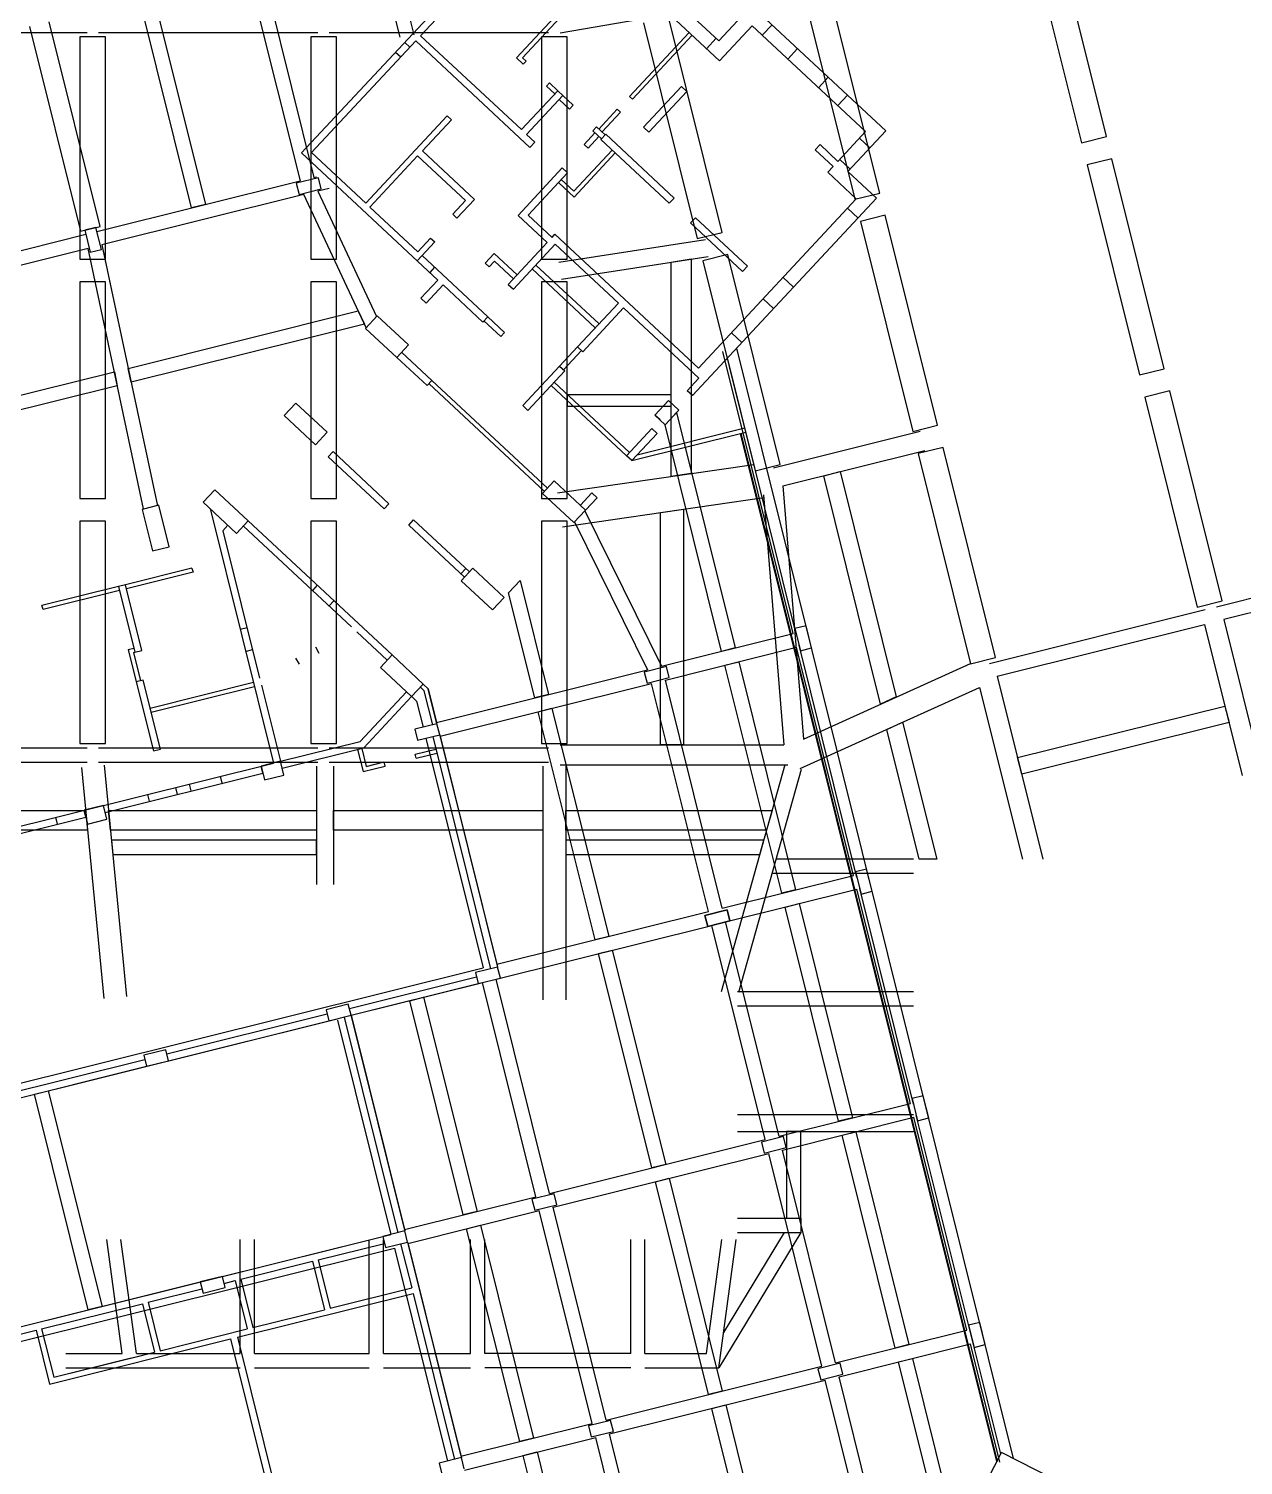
# Model space of a CAD drawing. Header units: metres. Extents: x -681087 to 1033303, y 74272 to 2630761.
# Drawn here: x 146396 to 189023, y 2254584 to 2305004 of the extents above; entities that cross this region are included whole.
import ezdxf

# ---------------------------------------------------------------- set-up
doc = ezdxf.new("R2010")
doc.units = ezdxf.units.M
for name, color, linetype in [('SKELETON_CLEAN', 7, 'Continuous'), ('SKELETON_ISOLATED', 1, 'Continuous'), ('SKELETON_ORIGINAL', 8, 'Continuous')]:
    doc.layers.add(name, color=color, linetype=linetype)

msp = doc.modelspace()

# ---------------------------------------------------------------- linework, layer by layer
at = {"layer": 'SKELETON_CLEAN'}
for p, q in [((164175, 2309441), (155971, 2300643)), ((160150, 2304758), (164017, 2308905)), ((184220, 2301219), (182334, 2308788)), ((159027, 2308323), (159908, 2304791)), ((181461, 2308570), (183347, 2301002)), ((158542, 2308202), (159415, 2304703)), ((167081, 2307880), (170621, 2304579)), ((154554, 2307207), (156405, 2299784)), ((154069, 2307086), (155920, 2299664)), ((163510, 2303977), (166204, 2306866)), ((163722, 2303984), (166313, 2306763)), ((167106, 2307173), (170645, 2303872)), ((176264, 2299235), (174378, 2306804)), ((150746, 2306258), (152597, 2298835)), ((173504, 2306586), (175391, 2299018)), ((152111, 2298714), (150261, 2306137)), ((171766, 2305808), (170621, 2304579)), ((176476, 2301415), (171766, 2305808)), ((148897, 2298067), (147107, 2305247)), ((167974, 2305207), (169860, 2297639)), ((170733, 2297857), (168847, 2305425)), ((146428, 2305078), (148218, 2297898)), ((149093, 2304716), (148193, 2304716)), ((148193, 2304716), (148193, 2296916)), ((149093, 2296916), (149093, 2304716)), ((157193, 2304716), (156293, 2304716)), ((156293, 2304716), (156293, 2296916)), ((157193, 2296916), (157193, 2304716)), ((160150, 2304758), (163686, 2301461)), ((165293, 2304716), (164393, 2304716)), ((164393, 2304716), (164393, 2296916)), ((165293, 2296916), (165293, 2304716)), ((167477, 2302629), (169570, 2304875)), ((167586, 2302527), (169680, 2304772)), ((170645, 2303872), (171791, 2305101)), ((171791, 2305101), (175770, 2301391)), ((156324, 2300655), (159979, 2304575)), ((159979, 2304575), (163987, 2300838)), ((163510, 2303977), (163747, 2303755)), ((163722, 2303984), (163850, 2303865)), ((163850, 2303865), (163747, 2303755)), ((163686, 2301461), (164961, 2302828)), ((164669, 2303101), (164567, 2302991)), ((164567, 2302991), (164859, 2302718)), ((164669, 2303101), (164961, 2302828)), ((164961, 2302828), (165144, 2302658)), ((169308, 2302973), (167978, 2301547)), ((168161, 2301376), (169491, 2302802)), ((169491, 2302802), (169308, 2302973)), ((163869, 2301290), (165144, 2302658)), ((165377, 2302181), (165015, 2302519)), ((165506, 2302320), (165144, 2302658)), ((165377, 2302181), (165506, 2302320)), ((166406, 2301481), (167054, 2302176)), ((167163, 2302074), (167054, 2302176)), ((167586, 2302527), (167477, 2302629)), ((161083, 2301946), (158225, 2298882)), ((160213, 2300720), (161229, 2301810)), ((161229, 2301810), (161083, 2301946)), ((166516, 2301379), (167163, 2302074)), ((163869, 2301290), (164158, 2301021)), ((165887, 2300940), (166269, 2301349)), ((166026, 2300810), (166408, 2301220)), ((166196, 2301417), (166325, 2301556)), ((166496, 2301138), (166196, 2301417)), ((166625, 2301277), (166325, 2301556)), ((166646, 2301299), (166475, 2301116)), ((169045, 2299062), (166646, 2301299)), ((167978, 2301547), (168161, 2301376)), ((174798, 2300349), (175770, 2301391)), ((175147, 2299989), (176476, 2301415)), ((183347, 2301002), (184220, 2301219)), ((156324, 2300655), (158225, 2298882)), ((160213, 2300720), (162042, 2299015)), ((163987, 2300838), (164158, 2301021)), ((166870, 2300747), (165527, 2299307)), ((165887, 2300940), (166026, 2300810)), ((166475, 2301116), (168874, 2298879)), ((173998, 2300752), (174169, 2300935)), ((173998, 2300752), (174627, 2300166)), ((174169, 2300935), (174798, 2300349)), ((155971, 2300643), (160754, 2296183)), ((158372, 2298746), (160043, 2300537)), ((160043, 2300537), (161725, 2298969)), ((166980, 2300645), (165534, 2299095)), ((174440, 2299965), (174627, 2300166)), ((184415, 2300443), (183541, 2300226)), ((183541, 2300226), (185379, 2292851)), ((186252, 2293069), (184415, 2300443)), ((148788, 2297885), (155920, 2299664)), ((156563, 2299772), (155786, 2299579)), ((156405, 2299784), (156499, 2299808)), ((156659, 2299384), (156563, 2299772)), ((163568, 2298453), (165123, 2300120)), ((163922, 2298465), (165306, 2299950)), ((165088, 2299716), (165527, 2299307)), ((165306, 2299950), (165123, 2300120)), ((174440, 2299965), (175442, 2299030)), ((175147, 2299989), (176148, 2299055)), ((156046, 2299180), (148963, 2297414)), ((155786, 2299579), (155883, 2299191)), ((155883, 2299191), (156659, 2299384)), ((158237, 2294510), (156046, 2299180)), ((156935, 2299401), (156540, 2299303)), ((156540, 2299303), (158605, 2294904)), ((164985, 2299606), (165534, 2299095)), ((175391, 2299018), (176264, 2299235)), ((152597, 2298835), (152111, 2298714)), ((158372, 2298746), (160054, 2297177)), ((161725, 2298969), (161278, 2298490)), ((162042, 2299015), (161424, 2298353)), ((168874, 2298879), (169045, 2299062)), ((169904, 2293092), (175442, 2299030)), ((170167, 2292641), (176148, 2299055)), ((161278, 2298490), (161424, 2298353)), ((164592, 2297498), (163568, 2298453)), ((164763, 2297681), (163922, 2298465)), ((169623, 2298187), (169794, 2298370)), ((171452, 2296482), (169623, 2298187)), ((169794, 2298370), (171622, 2296665)), ((176458, 2298459), (175585, 2298242)), ((175585, 2298242), (177423, 2290867)), ((178296, 2291085), (176458, 2298459)), ((148218, 2297898), (148897, 2298067)), ((148752, 2298031), (148364, 2297934)), ((148364, 2297934), (148557, 2297158)), ((148945, 2297255), (148752, 2298031)), ((160501, 2297656), (160054, 2297177)), ((160501, 2297656), (160647, 2297520)), ((164763, 2297681), (164865, 2297791)), ((169904, 2293092), (164865, 2297791)), ((169860, 2297639), (170733, 2297857)), ((148477, 2297293), (141098, 2295453)), ((150427, 2288151), (148477, 2297293)), ((148557, 2297158), (148945, 2297255)), ((148963, 2297414), (150916, 2288256)), ((160647, 2297520), (160030, 2296858)), ((164592, 2297498), (163221, 2296028)), ((163404, 2295858), (164877, 2297437)), ((164877, 2297437), (167090, 2295374)), ((148193, 2296916), (149093, 2296916)), ((156293, 2296916), (157193, 2296916)), ((160200, 2297041), (162504, 2294892)), ((162731, 2297115), (162417, 2296778)), ((162556, 2296649), (162417, 2296778)), ((162740, 2296846), (162556, 2296649)), ((162731, 2297115), (163535, 2296365)), ((162740, 2296846), (163405, 2296226)), ((164393, 2296916), (165293, 2296916)), ((168943, 2296814), (169643, 2296922)), ((168943, 2289289), (168943, 2296814)), ((169643, 2296922), (169643, 2289391)), ((170928, 2297081), (170054, 2296863)), ((170054, 2296863), (171892, 2289488)), ((172765, 2289706), (170928, 2297081)), ((171622, 2296665), (171452, 2296482)), ((149093, 2296116), (148193, 2296116)), ((148193, 2296116), (148193, 2288516)), ((149093, 2288516), (149093, 2296116)), ((157193, 2296116), (156293, 2296116)), ((156293, 2296116), (156293, 2288516)), ((157193, 2288516), (157193, 2296116)), ((160160, 2295546), (160754, 2296183)), ((165293, 2296116), (164393, 2296116)), ((164393, 2296116), (164393, 2288516)), ((165293, 2288516), (165293, 2296116)), ((160937, 2296012), (160343, 2295376)), ((162333, 2294709), (160937, 2296012)), ((163221, 2296028), (163404, 2295858)), ((160160, 2295546), (160343, 2295376)), ((165657, 2293838), (167090, 2295374)), ((167272, 2295204), (165840, 2293668)), ((167272, 2295204), (169916, 2292738)), ((149886, 2293083), (157962, 2295097)), ((158178, 2294636), (149991, 2292594)), ((157962, 2295097), (158178, 2294636)), ((158625, 2294927), (158216, 2294488)), ((159722, 2293904), (158625, 2294927)), ((162504, 2294892), (162333, 2294709)), ((162374, 2294753), (162963, 2294204)), ((162504, 2294892), (163093, 2294343)), ((158216, 2294488), (159313, 2293465)), ((162963, 2294204), (163093, 2294343)), ((159313, 2293465), (159722, 2293904)), ((160544, 2292659), (159484, 2293648)), ((165030, 2293166), (165657, 2293838)), ((165840, 2293668), (165657, 2293838)), ((173227, 2283779), (170759, 2293675)), ((159313, 2293465), (160374, 2292476)), ((163734, 2291776), (165030, 2293166)), ((165030, 2293166), (165213, 2292995)), ((142169, 2291159), (149401, 2292962)), ((149401, 2292962), (149505, 2292473)), ((149991, 2292594), (149886, 2293083)), ((160374, 2292476), (160544, 2292659)), ((160544, 2292659), (164603, 2288874)), ((165213, 2292995), (163917, 2291606)), ((169916, 2292738), (169507, 2292300)), ((170167, 2292641), (169690, 2292129)), ((185379, 2292851), (186252, 2293069)), ((149505, 2292473), (142290, 2290674)), ((164735, 2292483), (167379, 2290018)), ((165293, 2292154), (165293, 2291754)), ((168943, 2292154), (165293, 2292154)), ((168943, 2291754), (168943, 2292154)), ((169690, 2292129), (169507, 2292300)), ((186446, 2292293), (185573, 2292075)), ((188284, 2284918), (186446, 2292293)), ((155768, 2291862), (155359, 2291423)), ((156865, 2290839), (155768, 2291862)), ((163917, 2291606), (163734, 2291776)), ((165293, 2291754), (168943, 2291754)), ((168847, 2291958), (168369, 2291446)), ((169213, 2291617), (168847, 2291958)), ((185573, 2292075), (187410, 2284700)), ((155359, 2291423), (156456, 2290400)), ((168552, 2291276), (168369, 2291446)), ((168369, 2291446), (168735, 2291105)), ((170709, 2283151), (168728, 2291097)), ((169134, 2291533), (171194, 2283272)), ((177423, 2290867), (178296, 2291085)), ((156456, 2290400), (156865, 2290839)), ((168266, 2290969), (167379, 2290018)), ((167562, 2289847), (171568, 2290846)), ((168449, 2290798), (167562, 2289847)), ((168266, 2290969), (168449, 2290798)), ((156909, 2289978), (157080, 2290160)), ((157080, 2290160), (159040, 2288333)), ((172862, 2288957), (177847, 2290200)), ((178490, 2290309), (177616, 2290091)), ((177616, 2290091), (179454, 2282717)), ((180327, 2282934), (178490, 2290309)), ((158869, 2288150), (156909, 2289978)), ((167562, 2289847), (167379, 2290018)), ((171892, 2289488), (172765, 2289706)), ((164842, 2289130), (164433, 2288691)), ((165939, 2288107), (164842, 2289130)), ((169643, 2289391), (168943, 2289289)), ((174296, 2289315), (174878, 2289460)), ((176290, 2281298), (174296, 2289315)), ((174878, 2289460), (176845, 2281549)), ((152931, 2288820), (152522, 2288381)), ((154101, 2287729), (152931, 2288820)), ((164433, 2288691), (165530, 2287668)), ((166162, 2288712), (165756, 2288277)), ((166345, 2288542), (166162, 2288712)), ((172185, 2288649), (172899, 2279866)), ((172862, 2288957), (173585, 2280074)), ((148193, 2288516), (149093, 2288516)), ((150962, 2288276), (150380, 2288131)), ((150380, 2288131), (150743, 2286675)), ((151325, 2286821), (150962, 2288276)), ((152522, 2288381), (153692, 2287290)), ((152759, 2288160), (154985, 2279230)), ((156293, 2288516), (157193, 2288516)), ((159040, 2288333), (158869, 2288150)), ((164393, 2288516), (165293, 2288516)), ((165530, 2287668), (165939, 2288107)), ((165917, 2288083), (168610, 2282628)), ((166345, 2288542), (165939, 2288107)), ((168571, 2288023), (169372, 2288139)), ((169372, 2288139), (169371, 2279866)), ((149093, 2287716), (148193, 2287716)), ((148193, 2287716), (148193, 2279916)), ((149093, 2279916), (149093, 2287716)), ((153386, 2287575), (153210, 2287386)), ((153692, 2287290), (154101, 2287729)), ((154101, 2287729), (159147, 2283023)), ((157193, 2287716), (156293, 2287716)), ((156293, 2287716), (156293, 2279916)), ((157193, 2279916), (157193, 2287716)), ((159734, 2287582), (159905, 2287765)), ((161694, 2285754), (159734, 2287582)), ((159905, 2287765), (161865, 2285937)), ((165293, 2287716), (164393, 2287716)), ((164393, 2287716), (164393, 2279916)), ((165293, 2279916), (165293, 2287716)), ((165552, 2287692), (168114, 2282504)), ((168571, 2279866), (168571, 2288023)), ((153210, 2287386), (154500, 2282211)), ((150743, 2286675), (151325, 2286821)), ((152125, 2286072), (149792, 2285490)), ((152125, 2286072), (152162, 2285926)), ((161984, 2286065), (161575, 2285626)), ((163081, 2285042), (161984, 2286065)), ((195767, 2286114), (188345, 2284264)), ((152162, 2285926), (149828, 2285344)), ((161575, 2285626), (162672, 2284603)), ((163235, 2285207), (163641, 2285643)), ((163641, 2285643), (164640, 2281638)), ((149549, 2285429), (146861, 2284759)), ((149585, 2285284), (146898, 2284614)), ((149792, 2285490), (149549, 2285429)), ((149549, 2285429), (150125, 2283120)), ((150367, 2283181), (149792, 2285490)), ((162672, 2284603), (163081, 2285042)), ((164155, 2281517), (163235, 2285207)), ((146898, 2284614), (146861, 2284759)), ((187410, 2284700), (188284, 2284918)), ((173676, 2284045), (173288, 2283948)), ((173869, 2283269), (173676, 2284045)), ((180388, 2282280), (187666, 2284094)), ((187666, 2284094), (188988, 2278790)), ((188345, 2284264), (189667, 2278959)), ((168610, 2282628), (173227, 2283779)), ((173288, 2283948), (173481, 2283172)), ((149885, 2283215), (150089, 2283266)), ((149885, 2283215), (150168, 2282080)), ((150067, 2283106), (150125, 2283120)), ((150067, 2283106), (150313, 2282116)), ((150125, 2283120), (150367, 2283181)), ((159147, 2283023), (158738, 2282584)), ((160244, 2282000), (159147, 2283023)), ((168739, 2282144), (173348, 2283293)), ((171194, 2283272), (170709, 2283151)), ((175344, 2275289), (173348, 2283293)), ((173481, 2283172), (173869, 2283269)), ((158738, 2282584), (159835, 2281561)), ((160710, 2280658), (168114, 2282504)), ((168776, 2282617), (167999, 2282424)), ((168872, 2282229), (168776, 2282617)), ((170830, 2282666), (171315, 2282787)), ((172826, 2274661), (170830, 2282666)), ((171315, 2282787), (173311, 2274782)), ((173585, 2280074), (179451, 2282728)), ((179454, 2282717), (180327, 2282934)), ((150410, 2282140), (150168, 2282080)), ((150168, 2282080), (150773, 2279654)), ((151015, 2279714), (150410, 2282140)), ((159835, 2281561), (160244, 2282000)), ((160244, 2282000), (160415, 2281840)), ((160831, 2280173), (168254, 2282023)), ((167999, 2282424), (168096, 2282036)), ((168096, 2282036), (168872, 2282229)), ((170250, 2274018), (168254, 2282023)), ((170735, 2274139), (168739, 2282144)), ((180388, 2282280), (181990, 2275854)), ((154562, 2281960), (155228, 2279291)), ((159652, 2281732), (158027, 2279989)), ((159835, 2281561), (158160, 2279764)), ((159836, 2281561), (160010, 2281398)), ((160142, 2281890), (160280, 2281761)), ((160577, 2280573), (160280, 2281761)), ((160415, 2281840), (160710, 2280658)), ((160722, 2280609), (160415, 2281840)), ((164640, 2281638), (164155, 2281517)), ((173470, 2279034), (179766, 2281883)), ((176845, 2281549), (176290, 2281298)), ((179766, 2281883), (181269, 2275854)), ((160010, 2281398), (160237, 2280488)), ((164276, 2281032), (164761, 2281152)), ((166271, 2273027), (164276, 2281032)), ((164761, 2281152), (166757, 2273148)), ((181101, 2279421), (188380, 2281232)), ((188380, 2281232), (188525, 2280649)), ((160722, 2280609), (159946, 2280416)), ((160819, 2280221), (160722, 2280609)), ((176510, 2280410), (177066, 2280661)), ((177066, 2280661), (178262, 2275854)), ((188525, 2280649), (181246, 2278839)), ((155228, 2279291), (158027, 2279989)), ((159946, 2280416), (160043, 2280028)), ((160043, 2280028), (160819, 2280221)), ((160334, 2280100), (162342, 2272047)), ((177643, 2275854), (176510, 2280410)), ((148193, 2279916), (149093, 2279916)), ((150773, 2279654), (151015, 2279714)), ((155288, 2279048), (158160, 2279764)), ((156293, 2279916), (157193, 2279916)), ((157939, 2279709), (158133, 2278933)), ((158085, 2279746), (158242, 2279114)), ((159960, 2279543), (160685, 2279723)), ((159996, 2279397), (159960, 2279543)), ((159996, 2279397), (160722, 2279578)), ((164393, 2279916), (165293, 2279916)), ((165043, 2279866), (172899, 2279866)), ((169371, 2279866), (168571, 2279866)), ((140923, 2279266), (148443, 2279266)), ((140989, 2275741), (154985, 2279230)), ((155228, 2279291), (154549, 2279122)), ((154609, 2278879), (154549, 2279122)), ((154549, 2279122), (154670, 2278636)), ((155349, 2278806), (155228, 2279291)), ((158133, 2278933), (158909, 2279126)), ((158242, 2279114), (158873, 2279272)), ((158909, 2279126), (158873, 2279272)), ((181246, 2278839), (181101, 2279421)), ((149078, 2277500), (154609, 2278879)), ((154670, 2278636), (155349, 2278806)), ((141206, 2277569), (148391, 2277569)), ((149018, 2277743), (148339, 2277573)), ((148399, 2277331), (148339, 2277573)), ((148339, 2277573), (148460, 2277088)), ((148391, 2277569), (148459, 2276869)), ((149139, 2277258), (149018, 2277743)), ((149263, 2276869), (149195, 2277569)), ((149195, 2277569), (156493, 2277569)), ((156493, 2277569), (156493, 2276869)), ((157093, 2276869), (157093, 2277569)), ((157093, 2277569), (164443, 2277569)), ((164443, 2277569), (164443, 2276869)), ((165243, 2276869), (165243, 2277569)), ((165243, 2277569), (172488, 2277569)), ((172488, 2277569), (172291, 2276869)), ((140928, 2275468), (148399, 2277331)), ((148460, 2277088), (149139, 2277258)), ((148459, 2276869), (141323, 2276869)), ((156493, 2276869), (149263, 2276869)), ((156493, 2276520), (149297, 2276519)), ((149297, 2276519), (149346, 2276019)), ((156493, 2276020), (156493, 2276520)), ((164443, 2276869), (157093, 2276869)), ((172291, 2276869), (165243, 2276869)), ((172193, 2276520), (165243, 2276520)), ((165243, 2276520), (165243, 2276020)), ((172053, 2276020), (172193, 2276520)), ((149346, 2276019), (156493, 2276020)), ((165243, 2276020), (172053, 2276020)), ((175805, 2275507), (175416, 2275410)), ((175998, 2274730), (175805, 2275507)), ((178262, 2275854), (177643, 2275854)), ((170735, 2274139), (175344, 2275289)), ((175416, 2275410), (175610, 2274634)), ((170856, 2273654), (175465, 2274803)), ((173311, 2274782), (172826, 2274661)), ((177339, 2267284), (175465, 2274803)), ((175610, 2274634), (175998, 2274730)), ((162827, 2272168), (170250, 2274018)), ((170128, 2273885), (170904, 2274079)), ((170904, 2274079), (171001, 2273691)), ((172947, 2274176), (173432, 2274297)), ((174822, 2266656), (172947, 2274176)), ((173432, 2274297), (175307, 2266777)), ((162802, 2271646), (170371, 2273533)), ((170225, 2273497), (170128, 2273885)), ((171001, 2273691), (170225, 2273497)), ((172245, 2266013), (170371, 2273533)), ((172731, 2266134), (170856, 2273654)), ((166757, 2273148), (166271, 2273027)), ((166392, 2272541), (166878, 2272662)), ((168267, 2265022), (166392, 2272541)), ((166878, 2272662), (168752, 2265143)), ((129157, 2263773), (162342, 2272047)), ((162851, 2272071), (162075, 2271877)), ((162948, 2271683), (162851, 2272071)), ((157708, 2270376), (162244, 2271507)), ((162075, 2271877), (162172, 2271489)), ((162172, 2271489), (162948, 2271683)), ((164192, 2264006), (162317, 2271525)), ((164677, 2264127), (162802, 2271646)), ((159770, 2270890), (160255, 2271011)), ((160255, 2271011), (162130, 2263491)), ((157611, 2270764), (156835, 2270571)), ((156835, 2270571), (156932, 2270183)), ((157708, 2270376), (157611, 2270764)), ((161645, 2263370), (159770, 2270890)), ((143008, 2266711), (157223, 2270255)), ((151304, 2268780), (156932, 2270183)), ((156932, 2270183), (157708, 2270376)), ((157235, 2270207), (159110, 2262687)), ((151207, 2269168), (150431, 2268974)), ((150431, 2268974), (150528, 2268586)), ((151304, 2268780), (151207, 2269168)), ((143154, 2266747), (150528, 2268586)), ((150528, 2268586), (151304, 2268780)), ((146598, 2267606), (147083, 2267727)), ((148485, 2260038), (146598, 2267606)), ((147083, 2267727), (148970, 2260159)), ((177788, 2267550), (177400, 2267453)), ((177400, 2267453), (177594, 2266677)), ((177982, 2266774), (177788, 2267550)), ((172731, 2266134), (177339, 2267284)), ((172852, 2265649), (177460, 2266798)), ((175307, 2266777), (174822, 2266656)), ((179323, 2259327), (177460, 2266798)), ((177594, 2266677), (177982, 2266774)), ((164677, 2264127), (172245, 2266013)), ((172888, 2266122), (172112, 2265929)), ((172112, 2265929), (172209, 2265541)), ((172985, 2265734), (172888, 2266122)), ((173493, 2266294), (172993, 2266294)), ((172993, 2266294), (172993, 2263254)), ((173493, 2263254), (173493, 2266294)), ((174943, 2266171), (175428, 2266292)), ((176805, 2258699), (174943, 2266171)), ((175428, 2266292), (177290, 2258820)), ((164798, 2263641), (172366, 2265528)), ((172209, 2265541), (172985, 2265734)), ((174229, 2258057), (172366, 2265528)), ((174714, 2258178), (172852, 2265649)), ((168752, 2265143), (168267, 2265022)), ((168388, 2264536), (168873, 2264657)), ((170251, 2257065), (168388, 2264536)), ((168873, 2264657), (170736, 2257186)), ((159583, 2262856), (164192, 2264006)), ((164835, 2264114), (164059, 2263921)), ((164059, 2263921), (164155, 2263533)), ((164932, 2263726), (164835, 2264114)), ((159704, 2262371), (164313, 2263520)), ((162130, 2263491), (161645, 2263370)), ((164155, 2263533), (164932, 2263726)), ((166176, 2256049), (164313, 2263520)), ((166661, 2256170), (164798, 2263641)), ((161766, 2262885), (162251, 2263006)), ((163629, 2255414), (161766, 2262885)), ((162251, 2263006), (164114, 2255535)), ((172133, 2263254), (173493, 2263254)), ((173493, 2263254), (173493, 2262754)), ((144895, 2259143), (159110, 2262687)), ((149673, 2258502), (149133, 2262504)), ((150173, 2258502), (149633, 2262504)), ((153191, 2261211), (158819, 2262614)), ((153818, 2258502), (153818, 2262504)), ((154318, 2258504), (154318, 2262504)), ((156551, 2261791), (158879, 2262372)), ((158343, 2258502), (158343, 2262502)), ((159595, 2262808), (158819, 2262614)), ((158819, 2262614), (158916, 2262226)), ((158843, 2258502), (158843, 2262502)), ((158916, 2262226), (159692, 2262420)), ((159449, 2262359), (159836, 2260807)), ((159692, 2262420), (159595, 2262808)), ((161903, 2258502), (161903, 2262504)), ((162403, 2258504), (162403, 2262504)), ((167523, 2258504), (167523, 2262504)), ((168023, 2258504), (168023, 2262504)), ((170182, 2258504), (170723, 2262504)), ((173493, 2262754), (170614, 2258004)), ((170614, 2258004), (171223, 2262504)), ((171273, 2262754), (173493, 2262754)), ((136720, 2256589), (159231, 2262202)), ((159231, 2262202), (161095, 2254724)), ((153834, 2261114), (156357, 2261743)), ((156357, 2261743), (156780, 2260045)), ((156551, 2261791), (156974, 2260093)), ((145041, 2259179), (152415, 2261018)), ((153191, 2261211), (152415, 2261018)), ((152415, 2261018), (152512, 2260630)), ((152512, 2260630), (153288, 2260823)), ((153288, 2260823), (153191, 2261211)), ((153252, 2260969), (153640, 2261065)), ((153640, 2261065), (154063, 2259367)), ((153834, 2261114), (154257, 2259416)), ((150583, 2260303), (152475, 2260775)), ((153723, 2259077), (159885, 2260613)), ((156974, 2260093), (159836, 2260807)), ((159885, 2260613), (161336, 2254791)), ((146848, 2259372), (150389, 2260255)), ((148970, 2260159), (148485, 2260038)), ((150389, 2260255), (150813, 2258557)), ((150583, 2260303), (151007, 2258605)), ((154257, 2259416), (156780, 2260045)), ((145101, 2258936), (146654, 2259324)), ((146654, 2259324), (147125, 2257431)), ((146848, 2259372), (147271, 2257674)), ((151007, 2258605), (154063, 2259367)), ((174714, 2258178), (179323, 2259327)), ((179772, 2259594), (179384, 2259497)), ((179384, 2259497), (179578, 2258721)), ((179966, 2258817), (179772, 2259594)), ((147125, 2257431), (153481, 2259016)), ((153481, 2259016), (154932, 2253194)), ((153723, 2259077), (155175, 2253255)), ((174835, 2257693), (179444, 2258842)), ((177290, 2258820), (176805, 2258699)), ((180478, 2254697), (179444, 2258842)), ((179578, 2258721), (179966, 2258817)), ((147271, 2257674), (150400, 2258454)), ((147703, 2258502), (149673, 2258502)), ((150173, 2258502), (153818, 2258502)), ((154318, 2258502), (158343, 2258502)), ((158843, 2258502), (161903, 2258502)), ((167523, 2258502), (162403, 2258502)), ((168023, 2258504), (170182, 2258504)), ((176926, 2258214), (177411, 2258335)), ((177411, 2258335), (178973, 2252072)), ((166661, 2256170), (174229, 2258057)), ((168023, 2258004), (170614, 2258004)), ((174872, 2258166), (174096, 2257972)), ((174096, 2257972), (174193, 2257584)), ((174969, 2257778), (174872, 2258166)), ((178383, 2252373), (176926, 2258214)), ((166782, 2255685), (174350, 2257572)), ((174193, 2257584), (174969, 2257778)), ((176213, 2250101), (174350, 2257572)), ((176698, 2250222), (174835, 2257693)), ((170736, 2257186), (170251, 2257065)), ((170372, 2256580), (170857, 2256701)), ((172235, 2249109), (170372, 2256580)), ((170857, 2256701), (172720, 2249230)), ((161567, 2254900), (166176, 2256049)), ((166819, 2256158), (166042, 2255964)), ((166042, 2255964), (166139, 2255576)), ((166915, 2255770), (166819, 2256158)), ((161688, 2254415), (166297, 2255564)), ((164114, 2255535), (163629, 2255414)), ((166139, 2255576), (166915, 2255770)), ((168159, 2248093), (166297, 2255564)), ((168645, 2248214), (166782, 2255685)), ((161579, 2254851), (160803, 2254658)), ((161676, 2254463), (161579, 2254851)), ((163750, 2254929), (164235, 2255050)), ((165612, 2247458), (163750, 2254929)), ((164235, 2255050), (166098, 2247579)), ((179786, 2253566), (180535, 2255036)), ((185542, 2252485), (180535, 2255036)), ((160803, 2254658), (160899, 2254270))]:
    msp.add_line(p, q, dxfattribs=at)
at = {"layer": 'SKELETON_ISOLATED'}
for p, q in [((165043, 2304862), (168182, 2305403)), ((140743, 2304866), (148443, 2304866)), ((148843, 2304866), (156543, 2304866)), ((156943, 2304866), (164643, 2304866)), ((172142, 2304773), (172483, 2305139)), ((159272, 2304183), (159454, 2304012)), ((159592, 2304526), (159775, 2304356)), ((170185, 2304302), (170526, 2304668)), ((173375, 2304307), (173034, 2303941)), ((174117, 2302932), (174458, 2303298)), ((174790, 2302305), (175131, 2302670)), ((175921, 2300819), (175555, 2301160)), ((175225, 2300073), (174859, 2300414)), ((175135, 2298701), (175501, 2298360)), ((140929, 2295926), (148400, 2297789)), ((164997, 2296812), (170154, 2297608)), ((160639, 2296631), (160468, 2296448)), ((166411, 2294647), (164199, 2296710)), ((165089, 2296219), (170245, 2297015)), ((166281, 2294508), (164069, 2296571)), ((172871, 2296273), (173236, 2295932)), ((172168, 2295520), (172534, 2295179)), ((171063, 2294335), (171429, 2293994)), ((165169, 2293036), (165796, 2293709)), ((180963, 2254818), (171244, 2293796)), ((173336, 2283754), (170919, 2293447)), ((164838, 2292593), (167482, 2290127)), ((160442, 2292549), (164501, 2288764)), ((168731, 2291101), (169173, 2291575)), ((167750, 2290049), (171531, 2290992)), ((180385, 2254717), (171388, 2290801)), ((172535, 2289597), (177677, 2290879)), ((164956, 2288709), (171847, 2289711)), ((165129, 2287522), (172199, 2288550)), ((153930, 2287546), (157719, 2284013)), ((188078, 2284712), (195646, 2286599)), ((161733, 2286060), (161563, 2285877)), ((156522, 2285471), (156351, 2285288)), ((157107, 2284926), (156936, 2284743)), ((180122, 2282729), (187690, 2284616)), ((153814, 2283927), (154057, 2283987)), ((157911, 2283834), (158977, 2282840)), ((154008, 2283150), (154250, 2283211)), ((156460, 2283308), (156582, 2283090)), ((175465, 2275216), (173433, 2283366)), ((155761, 2282917), (155883, 2282699)), ((154281, 2282054), (150657, 2281150)), ((154318, 2281908), (150693, 2281005)), ((160576, 2280161), (162608, 2272010)), ((160825, 2280197), (162839, 2272119)), ((140743, 2279766), (148443, 2279766)), ((148843, 2279766), (156543, 2279766)), ((156943, 2279766), (164643, 2279766)), ((148245, 2279077), (149034, 2270961)), ((148843, 2279266), (156543, 2279266)), ((149041, 2279154), (149831, 2271038)), ((156493, 2279116), (156493, 2274969)), ((156943, 2279266), (164643, 2279266)), ((157093, 2279116), (157093, 2274969)), ((164443, 2279116), (164443, 2270925)), ((165043, 2279166), (173042, 2279166)), ((165243, 2279116), (165243, 2270925)), ((170705, 2271213), (172940, 2279182)), ((171321, 2271186), (173518, 2279020)), ((152096, 2278252), (152036, 2278495)), ((153183, 2278523), (153122, 2278766)), ((150631, 2277887), (150570, 2278130)), ((151550, 2278374), (151611, 2278132)), ((147410, 2277084), (147349, 2277327)), ((177452, 2275854), (172630, 2275854)), ((177452, 2275354), (172490, 2275354)), ((177449, 2267259), (175562, 2274828)), ((157648, 2270619), (162111, 2271732)), ((177452, 2271199), (171273, 2271199)), ((151244, 2269022), (156871, 2270425)), ((177452, 2270699), (171272, 2270699)), ((157466, 2270316), (159353, 2262747)), ((157714, 2270352), (159589, 2262832)), ((143093, 2266990), (150468, 2268829)), ((171273, 2266894), (177453, 2266894)), ((180509, 2254985), (177545, 2266871)), ((171273, 2266294), (177453, 2266294)), ((159698, 2262396), (161574, 2254872)), ((172908, 2262754), (170782, 2259246)), ((147703, 2258004), (153818, 2258004)), ((154318, 2258004), (158342, 2258004)), ((158843, 2258004), (161903, 2258004)), ((167523, 2258002), (162403, 2258002))]:
    msp.add_line(p, q, dxfattribs=at)
at = {"layer": 'SKELETON_ORIGINAL'}
for p, q in [((164175, 2309441), (155971, 2300643)), ((160150, 2304758), (164017, 2308905)), ((184220, 2301219), (182334, 2308788)), ((159027, 2308323), (159908, 2304791)), ((181461, 2308570), (183347, 2301002)), ((158542, 2308202), (159415, 2304703)), ((167081, 2307880), (170621, 2304579)), ((154554, 2307207), (156405, 2299784)), ((154069, 2307086), (155920, 2299664)), ((163510, 2303977), (166204, 2306866)), ((163722, 2303984), (166313, 2306763)), ((167106, 2307173), (170645, 2303872)), ((176264, 2299235), (174378, 2306804)), ((150746, 2306258), (152597, 2298835)), ((173504, 2306586), (175391, 2299018)), ((152111, 2298714), (150261, 2306137)), ((171766, 2305808), (170621, 2304579)), ((176476, 2301415), (171766, 2305808)), ((148897, 2298067), (147107, 2305247)), ((165043, 2304862), (168182, 2305403)), ((167974, 2305207), (169860, 2297639)), ((170733, 2297857), (168847, 2305425)), ((140743, 2304866), (148443, 2304866)), ((146428, 2305078), (148218, 2297898)), ((149093, 2304716), (148193, 2304716)), ((148193, 2304716), (148193, 2296916)), ((148843, 2304866), (156543, 2304866)), ((149093, 2296916), (149093, 2304716)), ((157193, 2304716), (156293, 2304716)), ((156293, 2304716), (156293, 2296916)), ((156943, 2304866), (164643, 2304866)), ((157193, 2296916), (157193, 2304716)), ((160150, 2304758), (163686, 2301461)), ((165293, 2304716), (164393, 2304716)), ((164393, 2304716), (164393, 2296916)), ((165293, 2296916), (165293, 2304716)), ((167477, 2302629), (169570, 2304875)), ((167586, 2302527), (169680, 2304772)), ((170645, 2303872), (171791, 2305101)), ((171791, 2305101), (175770, 2301391)), ((172142, 2304773), (172483, 2305139)), ((156324, 2300655), (159979, 2304575)), ((159272, 2304183), (159454, 2304012)), ((159592, 2304526), (159775, 2304356)), ((159979, 2304575), (163987, 2300838)), ((170185, 2304302), (170526, 2304668)), ((173375, 2304307), (173034, 2303941)), ((163510, 2303977), (163747, 2303755)), ((163722, 2303984), (163850, 2303865)), ((163850, 2303865), (163747, 2303755)), ((174117, 2302932), (174458, 2303298)), ((163686, 2301461), (164961, 2302828)), ((164669, 2303101), (164567, 2302991)), ((164567, 2302991), (164859, 2302718)), ((164669, 2303101), (164961, 2302828)), ((164961, 2302828), (165144, 2302658)), ((169308, 2302973), (167978, 2301547)), ((168161, 2301376), (169491, 2302802)), ((169491, 2302802), (169308, 2302973)), ((174790, 2302305), (175131, 2302670)), ((163869, 2301290), (165144, 2302658)), ((165377, 2302181), (165015, 2302519)), ((165506, 2302320), (165144, 2302658)), ((165377, 2302181), (165506, 2302320)), ((166406, 2301481), (167054, 2302176)), ((167163, 2302074), (167054, 2302176)), ((167586, 2302527), (167477, 2302629)), ((161083, 2301946), (158225, 2298882)), ((160213, 2300720), (161229, 2301810)), ((161229, 2301810), (161083, 2301946)), ((166516, 2301379), (167163, 2302074)), ((163869, 2301290), (164158, 2301021)), ((165887, 2300940), (166269, 2301349)), ((166026, 2300810), (166408, 2301220)), ((166196, 2301417), (166325, 2301556)), ((166496, 2301138), (166196, 2301417)), ((166625, 2301277), (166325, 2301556)), ((166646, 2301299), (166475, 2301116)), ((169045, 2299062), (166646, 2301299)), ((167978, 2301547), (168161, 2301376)), ((174798, 2300349), (175770, 2301391)), ((175147, 2299989), (176476, 2301415)), ((175921, 2300819), (175555, 2301160)), ((183347, 2301002), (184220, 2301219)), ((156324, 2300655), (158225, 2298882)), ((160213, 2300720), (162042, 2299015)), ((163987, 2300838), (164158, 2301021)), ((166870, 2300747), (165527, 2299307)), ((165887, 2300940), (166026, 2300810)), ((166475, 2301116), (168874, 2298879)), ((173998, 2300752), (174169, 2300935)), ((173998, 2300752), (174627, 2300166)), ((174169, 2300935), (174798, 2300349)), ((155971, 2300643), (160754, 2296183)), ((158372, 2298746), (160043, 2300537)), ((160043, 2300537), (161725, 2298969)), ((166980, 2300645), (165534, 2299095)), ((174440, 2299965), (174627, 2300166)), ((175225, 2300073), (174859, 2300414)), ((184415, 2300443), (183541, 2300226)), ((183541, 2300226), (185379, 2292851)), ((186252, 2293069), (184415, 2300443)), ((148788, 2297885), (155920, 2299664)), ((156563, 2299772), (155786, 2299579)), ((156405, 2299784), (156499, 2299808)), ((156659, 2299384), (156563, 2299772)), ((163568, 2298453), (165123, 2300120)), ((163922, 2298465), (165306, 2299950)), ((165088, 2299716), (165527, 2299307)), ((165306, 2299950), (165123, 2300120)), ((174440, 2299965), (175442, 2299030)), ((175147, 2299989), (176148, 2299055)), ((156046, 2299180), (148963, 2297414)), ((155786, 2299579), (155883, 2299191)), ((155883, 2299191), (156659, 2299384)), ((158237, 2294510), (156046, 2299180)), ((156935, 2299401), (156540, 2299303)), ((156540, 2299303), (158605, 2294904)), ((164985, 2299606), (165534, 2299095)), ((175391, 2299018), (176264, 2299235)), ((152597, 2298835), (152111, 2298714)), ((158372, 2298746), (160054, 2297177)), ((161725, 2298969), (161278, 2298490)), ((162042, 2299015), (161424, 2298353)), ((168874, 2298879), (169045, 2299062)), ((169904, 2293092), (175442, 2299030)), ((170167, 2292641), (176148, 2299055)), ((175135, 2298701), (175501, 2298360)), ((161278, 2298490), (161424, 2298353)), ((164592, 2297498), (163568, 2298453)), ((164763, 2297681), (163922, 2298465)), ((169623, 2298187), (169794, 2298370)), ((171452, 2296482), (169623, 2298187)), ((169794, 2298370), (171622, 2296665)), ((176458, 2298459), (175585, 2298242)), ((175585, 2298242), (177423, 2290867)), ((178296, 2291085), (176458, 2298459)), ((140929, 2295926), (148400, 2297789)), ((148218, 2297898), (148897, 2298067)), ((148752, 2298031), (148364, 2297934)), ((148364, 2297934), (148557, 2297158)), ((148945, 2297255), (148752, 2298031)), ((160501, 2297656), (160054, 2297177)), ((160501, 2297656), (160647, 2297520)), ((164763, 2297681), (164865, 2297791)), ((169904, 2293092), (164865, 2297791)), ((169860, 2297639), (170733, 2297857)), ((148477, 2297293), (141098, 2295453)), ((150427, 2288151), (148477, 2297293)), ((148557, 2297158), (148945, 2297255)), ((148963, 2297414), (150916, 2288256)), ((160647, 2297520), (160030, 2296858)), ((164592, 2297498), (163221, 2296028)), ((163404, 2295858), (164877, 2297437)), ((164877, 2297437), (167090, 2295374)), ((164997, 2296812), (170154, 2297608)), ((148193, 2296916), (149093, 2296916)), ((156293, 2296916), (157193, 2296916)), ((160200, 2297041), (162504, 2294892)), ((160639, 2296631), (160468, 2296448)), ((162731, 2297115), (162417, 2296778)), ((162556, 2296649), (162417, 2296778)), ((162740, 2296846), (162556, 2296649)), ((162731, 2297115), (163535, 2296365)), ((162740, 2296846), (163405, 2296226)), ((166411, 2294647), (164199, 2296710)), ((164393, 2296916), (165293, 2296916)), ((165089, 2296219), (170245, 2297015)), ((168943, 2296814), (169643, 2296922)), ((168943, 2289289), (168943, 2296814)), ((169643, 2296922), (169643, 2289391)), ((170928, 2297081), (170054, 2296863)), ((170054, 2296863), (171892, 2289488)), ((172765, 2289706), (170928, 2297081)), ((171622, 2296665), (171452, 2296482)), ((149093, 2296116), (148193, 2296116)), ((148193, 2296116), (148193, 2288516)), ((149093, 2288516), (149093, 2296116)), ((157193, 2296116), (156293, 2296116)), ((156293, 2296116), (156293, 2288516)), ((157193, 2288516), (157193, 2296116)), ((160160, 2295546), (160754, 2296183)), ((166281, 2294508), (164069, 2296571)), ((165293, 2296116), (164393, 2296116)), ((164393, 2296116), (164393, 2288516)), ((165293, 2288516), (165293, 2296116)), ((172871, 2296273), (173236, 2295932)), ((160937, 2296012), (160343, 2295376)), ((162333, 2294709), (160937, 2296012)), ((163221, 2296028), (163404, 2295858)), ((160160, 2295546), (160343, 2295376)), ((165657, 2293838), (167090, 2295374)), ((167272, 2295204), (165840, 2293668)), ((167272, 2295204), (169916, 2292738)), ((172168, 2295520), (172534, 2295179)), ((149886, 2293083), (157962, 2295097)), ((158178, 2294636), (149991, 2292594)), ((157962, 2295097), (158178, 2294636)), ((158625, 2294927), (158216, 2294488)), ((159722, 2293904), (158625, 2294927)), ((162504, 2294892), (162333, 2294709)), ((162374, 2294753), (162963, 2294204)), ((162504, 2294892), (163093, 2294343)), ((158216, 2294488), (159313, 2293465)), ((162963, 2294204), (163093, 2294343)), ((171063, 2294335), (171429, 2293994)), ((159313, 2293465), (159722, 2293904)), ((160544, 2292659), (159484, 2293648)), ((165030, 2293166), (165657, 2293838)), ((165169, 2293036), (165796, 2293709)), ((165840, 2293668), (165657, 2293838)), ((173227, 2283779), (170759, 2293675)), ((180963, 2254818), (171244, 2293796)), ((180963, 2254818), (171244, 2293796)), ((159313, 2293465), (160374, 2292476)), ((163734, 2291776), (165030, 2293166)), ((165030, 2293166), (165213, 2292995)), ((173336, 2283754), (170919, 2293447)), ((142169, 2291159), (149401, 2292962)), ((149401, 2292962), (149505, 2292473)), ((149991, 2292594), (149886, 2293083)), ((160374, 2292476), (160544, 2292659)), ((160544, 2292659), (164603, 2288874)), ((165213, 2292995), (163917, 2291606)), ((164838, 2292593), (167482, 2290127)), ((169916, 2292738), (169507, 2292300)), ((170167, 2292641), (169690, 2292129)), ((185379, 2292851), (186252, 2293069)), ((149505, 2292473), (142290, 2290674)), ((160442, 2292549), (164501, 2288764)), ((164735, 2292483), (167379, 2290018)), ((165293, 2292154), (165293, 2291754)), ((168943, 2292154), (165293, 2292154)), ((168943, 2291754), (168943, 2292154)), ((169690, 2292129), (169507, 2292300)), ((186446, 2292293), (185573, 2292075)), ((188284, 2284918), (186446, 2292293)), ((155768, 2291862), (155359, 2291423)), ((156865, 2290839), (155768, 2291862)), ((163917, 2291606), (163734, 2291776)), ((165293, 2291754), (168943, 2291754)), ((168847, 2291958), (168369, 2291446)), ((168735, 2291105), (169213, 2291617)), ((169213, 2291617), (168847, 2291958)), ((185573, 2292075), (187410, 2284700)), ((155359, 2291423), (156456, 2290400)), ((168552, 2291276), (168369, 2291446)), ((168369, 2291446), (168735, 2291105)), ((168728, 2291097), (169134, 2291533)), ((170709, 2283151), (168728, 2291097)), ((169134, 2291533), (171194, 2283272)), ((177423, 2290867), (178296, 2291085)), ((156456, 2290400), (156865, 2290839)), ((168266, 2290969), (167379, 2290018)), ((167562, 2289847), (171568, 2290846)), ((168449, 2290798), (167562, 2289847)), ((167750, 2290049), (171531, 2290992)), ((168266, 2290969), (168449, 2290798)), ((180370, 2254714), (171374, 2290798)), ((180400, 2254721), (171403, 2290805)), ((172535, 2289597), (177677, 2290879)), ((156909, 2289978), (157080, 2290160)), ((157080, 2290160), (159040, 2288333)), ((172862, 2288957), (177847, 2290200)), ((178490, 2290309), (177616, 2290091)), ((177616, 2290091), (179454, 2282717)), ((180327, 2282934), (178490, 2290309)), ((158869, 2288150), (156909, 2289978)), ((164956, 2288709), (171847, 2289711)), ((167562, 2289847), (167379, 2290018)), ((171892, 2289488), (172765, 2289706)), ((164842, 2289130), (164433, 2288691)), ((165939, 2288107), (164842, 2289130)), ((169643, 2289391), (168943, 2289289)), ((174296, 2289315), (174878, 2289460)), ((176290, 2281298), (174296, 2289315)), ((174878, 2289460), (176845, 2281549)), ((152931, 2288820), (152522, 2288381)), ((154101, 2287729), (152931, 2288820)), ((164433, 2288691), (165530, 2287668)), ((166162, 2288712), (165756, 2288277)), ((166345, 2288542), (166162, 2288712)), ((172185, 2288649), (172899, 2279866)), ((172862, 2288957), (173585, 2280074)), ((148193, 2288516), (149093, 2288516)), ((150962, 2288276), (150380, 2288131)), ((150380, 2288131), (150743, 2286675)), ((151325, 2286821), (150962, 2288276)), ((152522, 2288381), (153692, 2287290)), ((152759, 2288160), (154985, 2279230)), ((156293, 2288516), (157193, 2288516)), ((159040, 2288333), (158869, 2288150)), ((164393, 2288516), (165293, 2288516)), ((165129, 2287522), (172199, 2288550)), ((165530, 2287668), (165939, 2288107)), ((165917, 2288083), (168610, 2282628)), ((166345, 2288542), (165939, 2288107)), ((168571, 2288023), (169372, 2288139)), ((169372, 2288139), (169371, 2279866)), ((149093, 2287716), (148193, 2287716)), ((148193, 2287716), (148193, 2279916)), ((149093, 2279916), (149093, 2287716)), ((153386, 2287575), (153210, 2287386)), ((153692, 2287290), (154101, 2287729)), ((153930, 2287546), (157719, 2284013)), ((154101, 2287729), (159147, 2283023)), ((157193, 2287716), (156293, 2287716)), ((156293, 2287716), (156293, 2279916)), ((157193, 2279916), (157193, 2287716)), ((159734, 2287582), (159905, 2287765)), ((161694, 2285754), (159734, 2287582)), ((159905, 2287765), (161865, 2285937)), ((165293, 2287716), (164393, 2287716)), ((164393, 2287716), (164393, 2279916)), ((165293, 2279916), (165293, 2287716)), ((165552, 2287692), (168114, 2282504)), ((168571, 2279866), (168571, 2288023)), ((153210, 2287386), (154500, 2282211)), ((150743, 2286675), (151325, 2286821)), ((188078, 2284712), (195646, 2286599)), ((152125, 2286072), (149792, 2285490)), ((152125, 2286072), (152162, 2285926)), ((161733, 2286060), (161563, 2285877)), ((161984, 2286065), (161575, 2285626)), ((163081, 2285042), (161984, 2286065)), ((195767, 2286114), (188345, 2284264)), ((152162, 2285926), (149828, 2285344)), ((161575, 2285626), (162672, 2284603)), ((163235, 2285207), (163641, 2285643)), ((163641, 2285643), (164640, 2281638)), ((149549, 2285429), (146861, 2284759)), ((149585, 2285284), (146898, 2284614)), ((149792, 2285490), (149549, 2285429)), ((149549, 2285429), (150125, 2283120)), ((150367, 2283181), (149792, 2285490)), ((156522, 2285471), (156351, 2285288)), ((162672, 2284603), (163081, 2285042)), ((164155, 2281517), (163235, 2285207)), ((146898, 2284614), (146861, 2284759)), ((157107, 2284926), (156936, 2284743)), ((180122, 2282729), (187690, 2284616)), ((187410, 2284700), (188284, 2284918)), ((173676, 2284045), (173288, 2283948)), ((173869, 2283269), (173676, 2284045)), ((180388, 2282280), (187666, 2284094)), ((187666, 2284094), (188988, 2278790)), ((188345, 2284264), (189667, 2278959)), ((153814, 2283927), (154057, 2283987)), ((157911, 2283834), (158977, 2282840)), ((168610, 2282628), (173227, 2283779)), ((173288, 2283948), (173481, 2283172)), ((149885, 2283215), (150089, 2283266)), ((149885, 2283215), (150168, 2282080)), ((150067, 2283106), (150125, 2283120)), ((150067, 2283106), (150313, 2282116)), ((150125, 2283120), (150367, 2283181)), ((154008, 2283150), (154250, 2283211)), ((156460, 2283308), (156582, 2283090)), ((159147, 2283023), (158738, 2282584)), ((160244, 2282000), (159147, 2283023)), ((168739, 2282144), (173348, 2283293)), ((171194, 2283272), (170709, 2283151)), ((175344, 2275289), (173348, 2283293)), ((175465, 2275216), (173433, 2283366)), ((173481, 2283172), (173869, 2283269)), ((155761, 2282917), (155883, 2282699)), ((158738, 2282584), (159835, 2281561)), ((160710, 2280658), (168114, 2282504)), ((168776, 2282617), (167999, 2282424)), ((168872, 2282229), (168776, 2282617)), ((170830, 2282666), (171315, 2282787)), ((172826, 2274661), (170830, 2282666)), ((171315, 2282787), (173311, 2274782)), ((173585, 2280074), (179451, 2282728)), ((179454, 2282717), (180327, 2282934)), ((150410, 2282140), (150168, 2282080)), ((150168, 2282080), (150773, 2279654)), ((151015, 2279714), (150410, 2282140)), ((154281, 2282054), (150657, 2281150)), ((159835, 2281561), (160244, 2282000)), ((160244, 2282000), (160415, 2281840)), ((160244, 2282000), (160415, 2281840)), ((160831, 2280173), (168254, 2282023)), ((167999, 2282424), (168096, 2282036)), ((168096, 2282036), (168872, 2282229)), ((170250, 2274018), (168254, 2282023)), ((170735, 2274139), (168739, 2282144)), ((180388, 2282280), (181990, 2275854)), ((154318, 2281908), (150693, 2281005)), ((154562, 2281960), (155228, 2279291)), ((159652, 2281732), (158027, 2279989)), ((159835, 2281561), (158160, 2279764)), ((159836, 2281561), (160010, 2281398)), ((160142, 2281890), (160280, 2281761)), ((160577, 2280573), (160280, 2281761)), ((160415, 2281840), (160710, 2280658)), ((160722, 2280609), (160415, 2281840)), ((164640, 2281638), (164155, 2281517)), ((173470, 2279034), (179766, 2281883)), ((176845, 2281549), (176290, 2281298)), ((179766, 2281883), (181269, 2275854)), ((160010, 2281398), (160237, 2280488)), ((164276, 2281032), (164761, 2281152)), ((166271, 2273027), (164276, 2281032)), ((164761, 2281152), (166757, 2273148)), ((181101, 2279421), (188380, 2281232)), ((188380, 2281232), (188525, 2280649)), ((160722, 2280609), (159946, 2280416)), ((160819, 2280221), (160722, 2280609)), ((176510, 2280410), (177066, 2280661)), ((177066, 2280661), (178262, 2275854)), ((188525, 2280649), (181246, 2278839)), ((155228, 2279291), (158027, 2279989)), ((159946, 2280416), (160043, 2280028)), ((160043, 2280028), (160819, 2280221)), ((160334, 2280100), (162342, 2272047)), ((160576, 2280161), (162608, 2272010)), ((160819, 2280221), (162851, 2272071)), ((160831, 2280173), (162827, 2272168)), ((177643, 2275854), (176510, 2280410)), ((140743, 2279766), (148443, 2279766)), ((148193, 2279916), (149093, 2279916)), ((148843, 2279766), (156543, 2279766)), ((150773, 2279654), (151015, 2279714)), ((155288, 2279048), (158160, 2279764)), ((156293, 2279916), (157193, 2279916)), ((156943, 2279766), (164643, 2279766)), ((157939, 2279709), (158133, 2278933)), ((158085, 2279746), (158242, 2279114)), ((159960, 2279543), (160685, 2279723)), ((159996, 2279397), (159960, 2279543)), ((159996, 2279397), (160722, 2279578)), ((164393, 2279916), (165293, 2279916)), ((165043, 2279866), (172899, 2279866)), ((169371, 2279866), (168571, 2279866)), ((140923, 2279266), (148443, 2279266)), ((140989, 2275741), (154985, 2279230)), ((148245, 2279077), (149034, 2270961)), ((148843, 2279266), (156543, 2279266)), ((149041, 2279154), (149831, 2271038)), ((155228, 2279291), (154549, 2279122)), ((154609, 2278879), (154549, 2279122)), ((154549, 2279122), (154670, 2278636)), ((155349, 2278806), (155228, 2279291)), ((156493, 2279116), (156493, 2274969)), ((156943, 2279266), (164643, 2279266)), ((157093, 2279116), (157093, 2274969)), ((158133, 2278933), (158909, 2279126)), ((158242, 2279114), (158873, 2279272)), ((158909, 2279126), (158873, 2279272)), ((164443, 2279116), (164443, 2270925)), ((165043, 2279166), (173042, 2279166)), ((165243, 2279116), (165243, 2270925)), ((170705, 2271213), (172940, 2279182)), ((171321, 2271186), (173518, 2279020)), ((181246, 2278839), (181101, 2279421)), ((149078, 2277500), (154609, 2278879)), ((152096, 2278252), (152036, 2278495)), ((153183, 2278523), (153122, 2278766)), ((154670, 2278636), (155349, 2278806)), ((150631, 2277887), (150570, 2278130)), ((151550, 2278374), (151611, 2278132)), ((141206, 2277569), (148391, 2277569)), ((149018, 2277743), (148339, 2277573)), ((148399, 2277331), (148339, 2277573)), ((148339, 2277573), (148460, 2277088)), ((148391, 2277569), (148459, 2276869)), ((149139, 2277258), (149018, 2277743)), ((149263, 2276869), (149195, 2277569)), ((149195, 2277569), (156493, 2277569)), ((156493, 2277569), (156493, 2276869)), ((157093, 2276869), (157093, 2277569)), ((157093, 2277569), (164443, 2277569)), ((164443, 2277569), (164443, 2276869)), ((165243, 2276869), (165243, 2277569)), ((165243, 2277569), (172488, 2277569)), ((172488, 2277569), (172291, 2276869)), ((140928, 2275468), (148399, 2277331)), ((147410, 2277084), (147349, 2277327)), ((148460, 2277088), (149139, 2277258)), ((148459, 2276869), (141323, 2276869)), ((156493, 2276869), (149263, 2276869)), ((156493, 2276520), (149297, 2276519)), ((149297, 2276519), (149346, 2276019)), ((156493, 2276020), (156493, 2276520)), ((164443, 2276869), (157093, 2276869)), ((172291, 2276869), (165243, 2276869)), ((172193, 2276520), (165243, 2276520)), ((165243, 2276520), (165243, 2276020)), ((172053, 2276020), (172193, 2276520)), ((149346, 2276019), (156493, 2276020)), ((165243, 2276020), (172053, 2276020)), ((177452, 2275854), (172630, 2275854)), ((175805, 2275507), (175416, 2275410)), ((175998, 2274730), (175805, 2275507)), ((178262, 2275854), (177643, 2275854)), ((170735, 2274139), (175344, 2275289)), ((177452, 2275354), (172490, 2275354)), ((175416, 2275410), (175610, 2274634)), ((170856, 2273654), (175465, 2274803)), ((173311, 2274782), (172826, 2274661)), ((177339, 2267284), (175465, 2274803)), ((177449, 2267259), (175562, 2274828)), ((175610, 2274634), (175998, 2274730)), ((162827, 2272168), (170250, 2274018)), ((170128, 2273885), (170904, 2274079)), ((170904, 2274079), (170128, 2273885)), ((170904, 2274079), (171001, 2273691)), ((171001, 2273691), (170904, 2274079)), ((172947, 2274176), (173432, 2274297)), ((174822, 2266656), (172947, 2274176)), ((173432, 2274297), (175307, 2266777)), ((162802, 2271646), (170371, 2273533)), ((170225, 2273497), (170128, 2273885)), ((170128, 2273885), (170225, 2273497)), ((171001, 2273691), (170225, 2273497)), ((170225, 2273497), (171001, 2273691)), ((172245, 2266013), (170371, 2273533)), ((172731, 2266134), (170856, 2273654)), ((166757, 2273148), (166271, 2273027)), ((166392, 2272541), (166878, 2272662)), ((168267, 2265022), (166392, 2272541)), ((166878, 2272662), (168752, 2265143)), ((129157, 2263773), (162342, 2272047)), ((162851, 2272071), (162075, 2271877)), ((162948, 2271683), (162851, 2272071)), ((157648, 2270619), (162111, 2271732)), ((157708, 2270376), (162317, 2271525)), ((157708, 2270376), (162172, 2271489)), ((162075, 2271877), (162172, 2271489)), ((162172, 2271489), (162948, 2271683)), ((164192, 2264006), (162317, 2271525)), ((164677, 2264127), (162802, 2271646)), ((159770, 2270890), (160255, 2271011)), ((160255, 2271011), (162130, 2263491)), ((177452, 2271199), (171273, 2271199)), ((151244, 2269022), (156871, 2270425)), ((157611, 2270764), (156835, 2270571)), ((156835, 2270571), (156932, 2270183)), ((157708, 2270376), (157611, 2270764)), ((161645, 2263370), (159770, 2270890)), ((177452, 2270699), (171272, 2270699)), ((143008, 2266711), (157223, 2270255)), ((151304, 2268780), (156932, 2270183)), ((156932, 2270183), (157708, 2270376)), ((157235, 2270207), (159110, 2262687)), ((157466, 2270316), (159353, 2262747)), ((157708, 2270376), (159595, 2262808)), ((157720, 2270328), (159583, 2262856)), ((151207, 2269168), (150431, 2268974)), ((150431, 2268974), (150528, 2268586)), ((151304, 2268780), (151207, 2269168)), ((143093, 2266990), (150468, 2268829)), ((143154, 2266747), (150528, 2268586)), ((150528, 2268586), (151304, 2268780)), ((146598, 2267606), (147083, 2267727)), ((148485, 2260038), (146598, 2267606)), ((147083, 2267727), (148970, 2260159)), ((177788, 2267550), (177400, 2267453)), ((177400, 2267453), (177594, 2266677)), ((177982, 2266774), (177788, 2267550)), ((171273, 2266894), (177453, 2266894)), ((172731, 2266134), (177339, 2267284)), ((180509, 2254985), (177545, 2266871)), ((172852, 2265649), (177460, 2266798)), ((175307, 2266777), (174822, 2266656)), ((179323, 2259327), (177460, 2266798)), ((177594, 2266677), (177982, 2266774)), ((164677, 2264127), (172245, 2266013)), ((171273, 2266294), (177453, 2266294)), ((172888, 2266122), (172112, 2265929)), ((172112, 2265929), (172209, 2265541)), ((172985, 2265734), (172888, 2266122)), ((173493, 2266294), (172993, 2266294)), ((172993, 2266294), (172993, 2263254)), ((173493, 2263254), (173493, 2266294)), ((174943, 2266171), (175428, 2266292)), ((176805, 2258699), (174943, 2266171)), ((175428, 2266292), (177290, 2258820)), ((164798, 2263641), (172366, 2265528)), ((172209, 2265541), (172985, 2265734)), ((174229, 2258057), (172366, 2265528)), ((174714, 2258178), (172852, 2265649)), ((168752, 2265143), (168267, 2265022)), ((168388, 2264536), (168873, 2264657)), ((170251, 2257065), (168388, 2264536)), ((168873, 2264657), (170736, 2257186)), ((159583, 2262856), (164192, 2264006)), ((164835, 2264114), (164059, 2263921)), ((164059, 2263921), (164155, 2263533)), ((164932, 2263726), (164835, 2264114)), ((159704, 2262371), (164313, 2263520)), ((162130, 2263491), (161645, 2263370)), ((164155, 2263533), (164932, 2263726)), ((166176, 2256049), (164313, 2263520)), ((166661, 2256170), (164798, 2263641)), ((161766, 2262885), (162251, 2263006)), ((163629, 2255414), (161766, 2262885)), ((162251, 2263006), (164114, 2255535)), ((171273, 2263254), (173493, 2263254)), ((172993, 2263254), (173493, 2263254)), ((173493, 2263254), (173493, 2262754)), ((144895, 2259143), (159110, 2262687)), ((149673, 2258502), (149133, 2262504)), ((150173, 2258502), (149633, 2262504)), ((153191, 2261211), (158819, 2262614)), ((153818, 2258502), (153818, 2262504)), ((154318, 2258504), (154318, 2262504)), ((156551, 2261791), (158879, 2262372)), ((158343, 2258502), (158343, 2262502)), ((159595, 2262808), (158819, 2262614)), ((158819, 2262614), (158916, 2262226)), ((158843, 2258502), (158843, 2262502)), ((158916, 2262226), (159692, 2262420)), ((159449, 2262359), (159836, 2260807)), ((159692, 2262420), (159595, 2262808)), ((159692, 2262420), (161581, 2254845)), ((159704, 2262371), (161567, 2254900)), ((161903, 2258502), (161903, 2262504)), ((162403, 2258504), (162403, 2262504)), ((167523, 2258504), (167523, 2262504)), ((168023, 2258504), (168023, 2262504)), ((170182, 2258504), (170723, 2262504)), ((173493, 2262754), (170614, 2258004)), ((170614, 2258004), (171223, 2262504)), ((172908, 2262754), (170782, 2259246)), ((171273, 2262754), (173493, 2262754)), ((136720, 2256589), (159231, 2262202)), ((159231, 2262202), (161095, 2254724)), ((153834, 2261114), (156357, 2261743)), ((156357, 2261743), (156780, 2260045)), ((156551, 2261791), (156974, 2260093)), ((145041, 2259179), (152415, 2261018)), ((153191, 2261211), (152415, 2261018)), ((152415, 2261018), (152512, 2260630)), ((152512, 2260630), (153288, 2260823)), ((153288, 2260823), (153191, 2261211)), ((153252, 2260969), (153640, 2261065)), ((153640, 2261065), (154063, 2259367)), ((153834, 2261114), (154257, 2259416)), ((150583, 2260303), (152475, 2260775)), ((153723, 2259077), (159885, 2260613)), ((156974, 2260093), (159836, 2260807)), ((159885, 2260613), (161336, 2254791)), ((146848, 2259372), (150389, 2260255)), ((148970, 2260159), (148485, 2260038)), ((150389, 2260255), (150813, 2258557)), ((150583, 2260303), (151007, 2258605)), ((154257, 2259416), (156780, 2260045)), ((145101, 2258936), (146654, 2259324)), ((146654, 2259324), (147125, 2257431)), ((146848, 2259372), (147271, 2257674)), ((151007, 2258605), (154063, 2259367)), ((174714, 2258178), (179323, 2259327)), ((179772, 2259594), (179384, 2259497)), ((179384, 2259497), (179578, 2258721)), ((179966, 2258817), (179772, 2259594)), ((147125, 2257431), (153481, 2259016)), ((153481, 2259016), (154932, 2253194)), ((153723, 2259077), (155175, 2253255)), ((174835, 2257693), (179444, 2258842)), ((177290, 2258820), (176805, 2258699)), ((180478, 2254697), (179444, 2258842)), ((179578, 2258721), (179966, 2258817)), ((147271, 2257674), (150813, 2258557)), ((147271, 2257674), (149988, 2258351)), ((147703, 2258502), (149673, 2258502)), ((150173, 2258502), (153818, 2258502)), ((154318, 2258502), (158343, 2258502)), ((158843, 2258502), (161903, 2258502)), ((167523, 2258502), (162403, 2258502)), ((168023, 2258504), (170182, 2258504)), ((176926, 2258214), (177411, 2258335)), ((177411, 2258335), (178973, 2252072)), ((147703, 2258004), (153818, 2258004)), ((154318, 2258004), (158342, 2258004)), ((158843, 2258004), (161903, 2258004)), ((167523, 2258002), (162403, 2258002)), ((166661, 2256170), (174229, 2258057)), ((168023, 2258004), (170614, 2258004)), ((174872, 2258166), (174096, 2257972)), ((174096, 2257972), (174193, 2257584)), ((174969, 2257778), (174872, 2258166)), ((178383, 2252373), (176926, 2258214)), ((166782, 2255685), (174350, 2257572)), ((174193, 2257584), (174969, 2257778)), ((176213, 2250101), (174350, 2257572)), ((176698, 2250222), (174835, 2257693)), ((170736, 2257186), (170251, 2257065)), ((170372, 2256580), (170857, 2256701)), ((172235, 2249109), (170372, 2256580)), ((170857, 2256701), (172720, 2249230)), ((161567, 2254900), (166176, 2256049)), ((166819, 2256158), (166042, 2255964)), ((166042, 2255964), (166139, 2255576)), ((166915, 2255770), (166819, 2256158)), ((161688, 2254415), (166297, 2255564)), ((164114, 2255535), (163629, 2255414)), ((166139, 2255576), (166915, 2255770)), ((168159, 2248093), (166297, 2255564)), ((168645, 2248214), (166782, 2255685)), ((161579, 2254851), (160803, 2254658)), ((161676, 2254463), (161579, 2254851)), ((163750, 2254929), (164235, 2255050)), ((165612, 2247458), (163750, 2254929)), ((164235, 2255050), (166098, 2247579)), ((179786, 2253566), (180535, 2255036)), ((185542, 2252485), (180535, 2255036)), ((160803, 2254658), (160899, 2254270))]:
    msp.add_line(p, q, dxfattribs=at)

doc.saveas('drawing.dxf')
